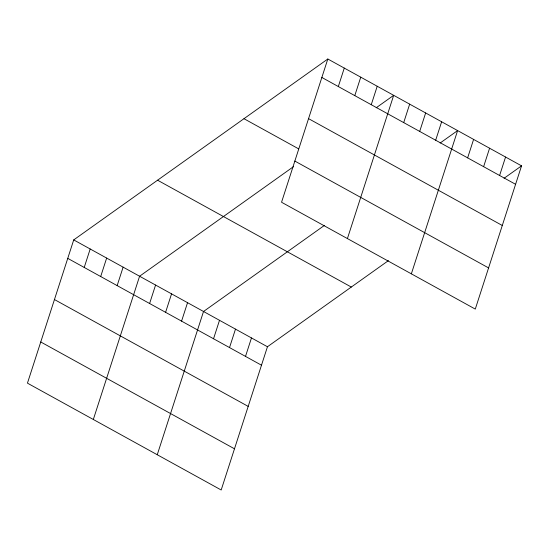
<?xml version="1.0" encoding="UTF-8"?>
<svg xmlns="http://www.w3.org/2000/svg" width="549" height="549" viewBox="0 0 549 549"><rect width="100%" height="100%" fill="white"/><g stroke="black" fill="none" stroke-linecap="round" stroke-linejoin="round"><path stroke-width="0.82" d="M327.815 59.004L281.548 202.252L475.283 309.094L521.55 165.846L327.815 59.004L73.717 239.906L27.45 383.154L221.185 489.996L267.452 346.748L388.431 260.624M84.223 267.452L90.187 248.992M100.693 276.531L106.65 258.071M117.157 285.61L123.12 267.15M93.323 419.484L139.59 276.236L293.633 166.56M149.609 303.508L155.573 285.048M165.592 312.319L171.556 293.866M181.575 321.138L187.538 302.677M157.254 454.737L203.521 311.489L324.493 225.364M213.54 338.767L219.504 320.307M229.523 347.579L235.487 329.119M245.513 356.397L251.469 337.937M338.321 86.543L344.278 68.083M354.784 95.629L360.748 77.169M371.254 104.708L377.218 86.248M347.414 238.575L393.681 95.327L376.216 107.769M403.707 122.605L409.664 104.145M419.69 131.417L425.647 112.957M435.673 140.235L441.636 121.775M411.352 273.834L457.619 130.587L440.147 143.021M467.638 157.858L473.602 139.405M483.621 166.676L489.584 148.216M499.604 175.488L505.567 157.028M504.078 178.281L521.55 165.846M321.851 77.464L515.586 184.306M308.552 118.646L502.287 225.481M243.962 118.701L298.601 148.834M294.847 161.07L488.583 267.912M157.57 180.209L351.305 287.052M73.717 239.906L267.452 346.748M67.753 258.366L261.496 365.209M54.454 299.548L248.189 406.39M40.75 341.972L234.492 448.814"/></g></svg>
